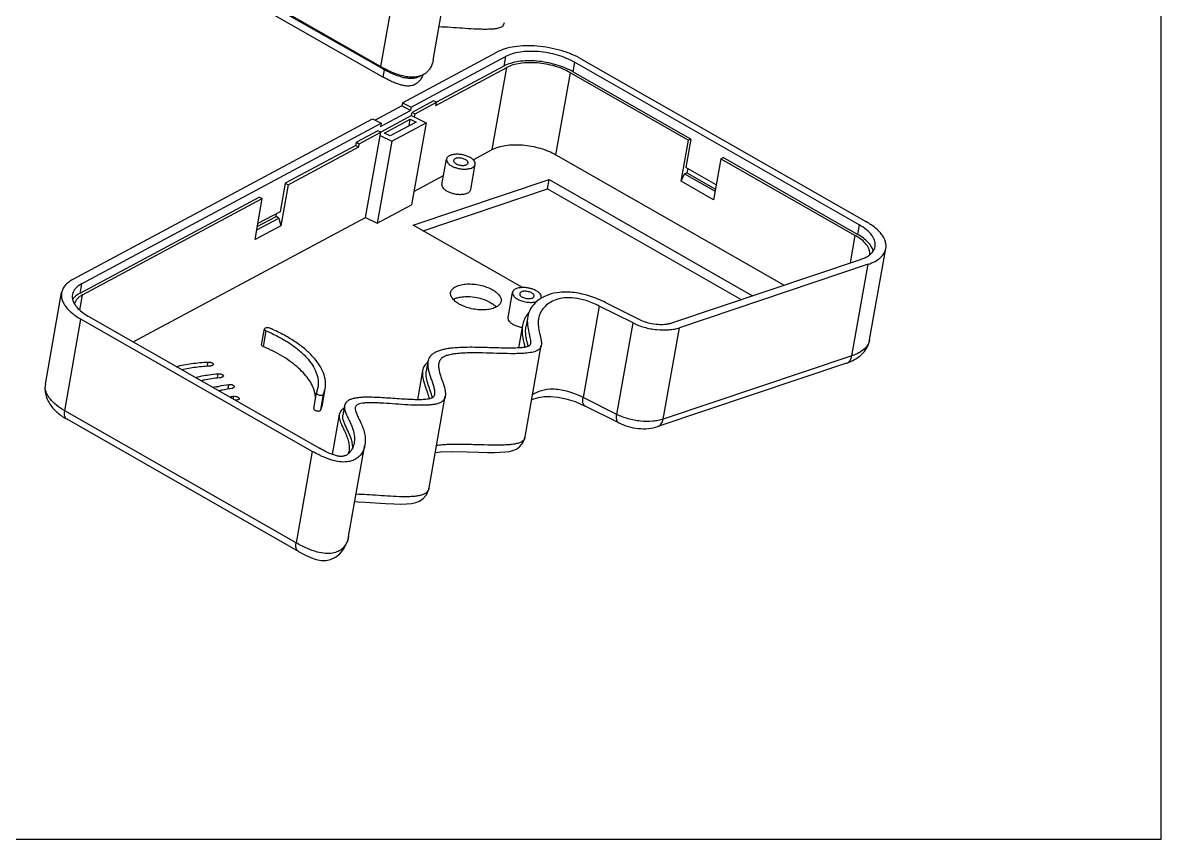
# Model space of a CAD drawing. Header units: millimetres. Extents: x 0 to 594, y 0 to 420.
# Drawn here: x 438.3 to 594, y 0 to 111.5 of the extents above; entities that cross this region are included whole.
import ezdxf

# ---------------------------------------------------------------- set-up
doc = ezdxf.new("R2010")
doc.units = ezdxf.units.MM
doc.header["$LTSCALE"] = 16.335
doc.layers.get('0').update_dxf_attribs({"linetype": 'CONTINUOUS'})

msp = doc.modelspace()

# ---------------------------------------------------------------- linework, layer by layer
at = {"color": 7, "linetype": 'Continuous'}
for p, q in [((594, 0), (594, 420)), ((487.253, 105.573), (455.619, 123.634)), ((455.869, 123.342), (487.504, 105.282)), ((455.967, 122.188), (487.601, 104.127)), ((494.446, 106.445), (496.13, 115.929)), ((488.937, 115.058), (487.253, 105.573)), ((490.238, 100.614), (503.154, 107.534)), ((491.431, 100.018), (504.348, 106.938)), ((504.348, 106.938), (504.118, 105.644)), ((513.766, 106.163), (513.536, 104.87)), ((552.717, 83.925), (513.766, 106.163)), ((514.746, 106.58), (553.697, 84.343)), ((487.504, 105.282), (487.53, 105.428)), ((487.601, 104.127), (487.78, 105.136)), ((494.824, 100.254), (504.516, 105.446)), ((504.118, 105.644), (494.892, 100.702)), ((502.526, 94.237), (504.516, 105.446)), ((511.219, 93.522), (513.209, 104.731)), ((513.209, 104.731), (529.339, 95.522)), ((529.666, 95.661), (513.536, 104.87)), ((490.162, 100.183), (486.511, 98.228)), ((490.238, 100.614), (490.162, 100.183)), ((491.355, 99.587), (490.162, 100.183)), ((490.238, 100.614), (491.431, 100.018)), ((491.431, 100.018), (491.355, 99.587)), ((494.503, 100.883), (491.571, 99.313)), ((491.969, 99.114), (494.901, 100.685)), ((494.901, 100.685), (494.503, 100.883)), ((494.824, 100.254), (494.901, 100.685)), ((445.147, 76.459), (486.134, 98.416)), ((486.134, 98.416), (487.327, 97.82)), ((487.251, 97.389), (491.355, 99.587)), ((491.495, 98.882), (487.27, 96.619)), ((487.789, 96.485), (491.306, 98.369)), ((491.145, 97.459), (491.306, 98.369)), ((491.306, 98.369), (492.102, 97.972)), ((491.495, 98.882), (491.571, 99.313)), ((491.495, 98.882), (493.484, 97.888)), ((491.571, 99.313), (491.969, 99.114)), ((491.893, 98.683), (491.969, 99.114)), ((446.341, 75.863), (487.327, 97.82)), ((486.881, 96.8), (483.95, 95.23)), ((484.347, 95.031), (487.279, 96.602)), ((485.212, 84.962), (487.279, 96.602)), ((487.279, 96.602), (486.881, 96.8)), ((487.327, 97.82), (487.251, 97.389)), ((492.102, 97.972), (488.584, 96.087)), ((488.793, 95.376), (493.484, 97.888)), ((493.484, 97.888), (491.494, 86.68)), ((483.873, 94.799), (483.95, 95.23)), ((483.95, 95.23), (484.347, 95.031)), ((484.271, 94.6), (484.347, 95.031)), ((488.793, 95.376), (486.803, 84.167)), ((487.202, 96.171), (488.793, 95.376)), ((488.584, 96.087), (487.789, 96.485)), ((528.344, 89.917), (529.339, 95.522)), ((529.666, 95.661), (528.977, 91.781)), ((529.666, 95.661), (529.339, 95.522)), ((483.873, 94.799), (474.199, 89.617)), ((474.597, 89.418), (484.271, 94.6)), ((483.873, 94.799), (484.271, 94.6)), ((499.912, 92.837), (502.526, 94.237)), ((511.219, 93.522), (542.431, 75.702)), ((495.649, 89.47), (496.261, 92.919)), ((499.587, 88.77), (500.2, 92.219)), ((533.787, 92.982), (532.792, 87.378)), ((533.787, 92.982), (534.114, 93.121)), ((533.787, 92.982), (552.161, 82.493)), ((552.487, 82.632), (534.114, 93.121)), ((491.817, 88.5), (495.861, 90.666)), ((528.344, 89.917), (528.824, 90.919)), ((528.824, 90.919), (529.151, 91.058)), ((528.824, 90.919), (532.998, 88.536)), ((533.151, 89.398), (528.977, 91.781)), ((529.251, 91.624), (529.151, 91.058)), ((529.151, 91.058), (533.05, 88.831)), ((474.199, 89.617), (473.51, 85.737)), ((474.597, 89.418), (473.602, 83.814)), ((474.199, 89.617), (474.597, 89.418)), ((491.723, 83.901), (510.299, 90.14)), ((493.065, 83.135), (510.069, 88.846)), ((510.069, 88.846), (510.299, 90.14)), ((510.069, 88.846), (536.551, 73.728)), ((510.299, 90.14), (538.122, 74.255)), ((532.792, 87.378), (528.344, 89.917)), ((470.682, 87.732), (446.111, 74.57)), ((446.509, 74.371), (471.079, 87.534)), ((470.084, 81.929), (471.079, 87.534)), ((470.682, 87.732), (471.079, 87.534)), ((473.51, 85.737), (470.471, 84.109)), ((486.803, 84.167), (491.494, 86.68)), ((453.444, 67.943), (485.212, 84.962)), ((470.318, 83.246), (473.357, 84.874)), ((470.399, 83.701), (472.96, 85.073)), ((472.96, 85.073), (473.032, 85.48)), ((473.357, 84.874), (472.96, 85.073)), ((473.357, 84.874), (473.602, 83.814)), ((485.212, 84.962), (486.803, 84.167)), ((473.602, 83.814), (470.084, 81.929)), ((506.657, 75.375), (491.723, 83.901)), ((552.717, 83.925), (552.487, 82.632)), ((551.495, 78.747), (552.161, 82.493)), ((554.127, 68.216), (556.347, 80.718)), ((527.088, 70.55), (552.9, 79.218)), ((553.923, 78.55), (528.111, 69.881)), ((551.703, 66.047), (553.923, 78.55)), ((446.341, 75.863), (446.111, 74.57)), ((441.415, 62.176), (443.634, 74.678)), ((446.135, 72.269), (446.509, 74.371)), ((504.679, 71.265), (505.291, 74.713)), ((518.033, 73.318), (522.651, 71.011)), ((517.154, 72.847), (514.934, 60.345)), ((521.771, 70.54), (517.154, 72.847)), ((444.064, 58.552), (446.284, 71.054)), ((477.918, 52.994), (446.284, 71.054)), ((447.264, 71.471), (478.898, 53.411)), ((506.652, 70.2), (506.106, 67.126)), ((507.374, 71.405), (507.144, 70.112)), ((519.552, 58.038), (521.771, 70.54)), ((470.983, 67.568), (471.366, 69.723)), ((471.224, 67.304), (471.606, 69.46)), ((525.891, 57.379), (528.111, 69.881)), ((507.008, 54.971), (509.228, 67.473)), ((551.703, 66.047), (525.891, 57.379)), ((463.565, 64.643), (463.662, 65.19)), ((493.002, 64.045), (492.292, 60.049)), ((493.724, 65.253), (493.495, 63.959)), ((550.976, 65.043), (525.165, 56.375)), ((464.968, 63.032), (465.069, 63.603)), ((466.397, 61.527), (466.506, 62.14)), ((478.112, 58.847), (478.494, 61.003)), ((478.501, 61.026), (478.495, 61.002)), ((478.693, 61.704), (478.501, 61.026)), ((479.09, 58.65), (479.472, 60.805)), ((479.295, 59.37), (479.677, 61.525)), ((479.472, 60.805), (479.677, 61.529)), ((467.116, 60.138), (467.182, 60.509)), ((479.09, 58.65), (479.295, 59.372)), ((482.323, 59.232), (482.094, 57.938)), ((493.885, 48.011), (496.104, 60.514)), ((519.552, 58.038), (514.934, 60.345)), ((519.83, 56.877), (515.213, 59.184)), ((475.699, 40.491), (444.064, 58.552)), ((481.601, 58.026), (480.634, 52.579)), ((476.014, 39.311), (444.38, 57.371)), ((477.918, 52.994), (475.699, 40.491)), ((482.891, 41.363), (485.111, 53.865)), ((0, 0), (594, 0))]:
    msp.add_line(p, q, dxfattribs=at)
for points in [[(507.907, 60.031), (508.092, 60.133), (508.834, 60.36), (509.642, 60.477), (510.527, 60.493), (511.503, 60.401), (512.588, 60.181), (513.846, 59.783), (515.213, 59.183)], [(494.741, 52.835), (495.426, 52.906), (496.98, 52.958), (499.105, 52.929), (500.69, 52.883), (501.878, 52.855), (502.826, 52.85), (503.61, 52.869), (504.277, 52.912), (504.856, 52.988), (505.36, 53.106), (505.842, 53.305), (506.315, 53.647), (506.706, 54.14), (506.947, 54.703), (507.009, 54.976)], [(493.091, 46.54), (493.523, 47.057), (493.805, 47.678), (493.886, 48.017)], [(483.737, 46.127), (484.182, 46.114), (485.167, 46.062), (487.908, 45.878)], [(487.908, 45.878), (489.092, 45.819), (490.039, 45.799), (490.822, 45.817), (491.491, 45.877), (492.061, 45.99), (492.576, 46.186), (493.091, 46.54)], [(476.014, 39.311), (476.806, 38.886), (477.657, 38.499), (478.429, 38.228), (479.129, 38.075), (479.768, 38.06), (480.427, 38.205), (481.076, 38.515), (481.669, 38.977), (482.248, 39.685), (482.711, 40.656), (482.892, 41.364)]]:
    msp.add_lwpolyline(points, dxfattribs=at)
for centre, radius, start, end in [((496.428, 121.641), 18.502, 240.27321, 240.95286), ((496.105, 121.06), 17.838, 240.9532, 241.37521), ((496.058, 120.263), 17.252, 240.27301, 241.00185), ((495.715, 120.343), 17.021, 241.37127, 242.12246), ((491.938, 106.627), 2.456, 304.12698, 306.04581), ((552.332, 82.137), 2.909, 306.9584, 307.42975), ((510.389, 69.383), 3.846, 144.58395, 146.30581), ((510.536, 69.275), 4.029, 138.69292, 144.53843), ((507.2, 74.021), 4.12, 260.53321, 261.73024), ((443.286, 61.846), 1.9, 169.98539, 182.14653), ((468.771, 45.128), 17.152, 103.52532, 104.86757), ((469.466, 46.424), 14.269, 99.20777, 101.38839), ((469.831, 46.854), 13.34, 99.22463, 100.44315), ((505.907, 55.165), 1.118, 344.11029, 350.00819), ((484.98, 64.99), 13.914, 244.66159, 244.80944), ((479.998, 53.439), 2.96, 345.0013, 349.94964), ((492.585, 48.241), 1.32, 343.79891, 350.00403)]:
    msp.add_arc(centre, radius, start, end, dxfattribs=at)
for points, knots in [([(504.147, 111.549), (504.132, 111.465), (504.088, 111.307), (503.961, 111.098), (503.765, 110.944), (503.498, 110.831), (503.146, 110.748), (502.694, 110.691), (502.142, 110.656), (501.504, 110.646), (500.798, 110.66), (499.769, 110.705), (498.432, 110.793), (496.832, 110.908), (495.768, 110.966), (495.249, 110.981)], [0, 0, 0, 0, 0.0277616, 0.0524169, 0.0774345, 0.1071539, 0.1450556, 0.1939723, 0.2541388, 0.3234625, 0.3999827, 0.4820428, 0.6560278, 0.8323931, 1, 1, 1, 1]), ([(514.746, 106.58), (514.317, 106.825), (513.391, 107.27), (511.904, 107.788), (510.316, 108.163), (508.696, 108.381), (507.11, 108.432), (505.625, 108.314), (504.301, 108.033), (503.504, 107.721), (503.154, 107.534)], [0, 0, 0, 0, 0.1233427, 0.2555584, 0.3925587, 0.5298888, 0.6630694, 0.7879364, 0.901016, 1, 1, 1, 1]), ([(513.766, 106.163), (513.417, 106.362), (512.665, 106.723), (511.456, 107.144), (510.167, 107.449), (508.85, 107.626), (507.562, 107.667), (506.355, 107.572), (505.279, 107.343), (504.632, 107.09), (504.348, 106.938)], [0, 0, 0, 0, 0.1233466, 0.2555581, 0.3925585, 0.5298886, 0.6630695, 0.7879364, 0.9010126, 1, 1, 1, 1]), ([(494.446, 106.445), (494.385, 106.097), (494.211, 105.581), (493.799, 104.994), (493.531, 104.748), (493.383, 104.641)], [0, 0, 0, 0, 0.495493, 0.7448062, 1, 1, 1, 1]), ([(513.536, 104.87), (513.187, 105.069), (512.435, 105.43), (511.227, 105.851), (509.937, 106.156), (508.621, 106.333), (507.332, 106.374), (506.125, 106.278), (505.05, 106.05), (504.402, 105.796), (504.118, 105.644)], [0, 0, 0, 0, 0.1233468, 0.2555581, 0.3925585, 0.5298886, 0.6630695, 0.7879364, 0.9010128, 1, 1, 1, 1]), ([(513.209, 104.731), (512.887, 104.914), (512.193, 105.248), (511.078, 105.636), (509.887, 105.918), (508.672, 106.081), (507.483, 106.119), (506.369, 106.031), (505.376, 105.82), (504.778, 105.586), (504.516, 105.446)], [0, 0, 0, 0, 0.1233468, 0.2555581, 0.3925585, 0.5298886, 0.6630695, 0.7879364, 0.9010128, 1, 1, 1, 1]), ([(493.042, 104.45), (492.977, 104.254), (492.807, 103.88), (492.486, 103.483), (492.178, 103.238), (491.932, 103.094), (491.675, 102.991), (491.41, 102.927), (491.134, 102.895), (490.831, 102.898), (490.48, 102.946), (490.059, 103.04), (489.557, 103.196), (488.972, 103.426), (488.307, 103.738), (487.844, 103.988), (487.601, 104.127)], [0, 0, 0, 0, 0.0968833, 0.1906611, 0.2363471, 0.2807335, 0.3235841, 0.365724, 0.4081566, 0.4536074, 0.5073035, 0.574013, 0.6556949, 0.7536259, 0.8684449, 1, 1, 1, 1]), ([(492.754, 104.307), (492.634, 104.23), (492.372, 104.097), (491.935, 103.976), (491.448, 103.925), (490.892, 103.958), (490.246, 104.087), (489.49, 104.323), (488.62, 104.686), (488.016, 104.996), (487.695, 105.174)], [0, 0, 0, 0, 0.0800088, 0.163146, 0.2521563, 0.3526153, 0.4735105, 0.6201668, 0.7948972, 1, 1, 1, 1]), ([(493.316, 104.594), (493.183, 104.504), (492.888, 104.344), (492.386, 104.184), (491.808, 104.107), (491.153, 104.123), (490.418, 104.242), (489.601, 104.472), (488.698, 104.824), (488.08, 105.126), (487.756, 105.297)], [0, 0, 0, 0, 0.0819919, 0.1705687, 0.2685864, 0.3789966, 0.5046842, 0.6483883, 0.8126848, 1, 1, 1, 1]), ([(499.403, 93.197), (499.256, 93.271), (498.939, 93.397), (498.439, 93.524), (497.924, 93.587), (497.431, 93.583), (496.99, 93.512), (496.675, 93.395), (496.481, 93.266), (496.372, 93.162), (496.296, 93.045), (496.269, 92.96), (496.261, 92.918)], [0, 0, 0, 0, 0.1430507, 0.2947833, 0.4470376, 0.5918507, 0.7220633, 0.8327509, 0.8804114, 0.9233939, 0.96271, 1, 1, 1, 1]), ([(502.526, 94.237), (502.788, 94.377), (503.386, 94.611), (504.379, 94.822), (505.493, 94.91), (506.682, 94.872), (507.897, 94.709), (509.088, 94.427), (510.203, 94.039), (510.897, 93.705), (511.219, 93.522)], [0, 0, 0, 0, 0.0989872, 0.2120629, 0.3369314, 0.4701115, 0.6074409, 0.744443, 0.8766533, 1, 1, 1, 1]), ([(496.261, 92.918), (496.254, 92.877), (496.25, 92.792), (496.29, 92.61), (496.432, 92.381), (496.704, 92.139), (496.931, 92.004), (497.058, 91.941)], [0, 0, 0, 0, 0.0926097, 0.1899613, 0.4117303, 0.6822177, 1, 1, 1, 1]), ([(497.058, 91.941), (497.205, 91.867), (497.522, 91.741), (498.022, 91.614), (498.536, 91.551), (499.03, 91.555), (499.47, 91.626), (499.785, 91.743), (499.98, 91.872), (500.088, 91.976), (500.164, 92.092), (500.192, 92.177), (500.2, 92.22)], [0, 0, 0, 0, 0.1430507, 0.2947833, 0.4470376, 0.5918507, 0.7220633, 0.8327509, 0.8804114, 0.9233939, 0.96271, 1, 1, 1, 1]), ([(497.246, 92.744), (497.238, 92.702), (497.249, 92.607), (497.331, 92.476), (497.467, 92.354), (497.581, 92.287), (497.644, 92.255)], [0, 0, 0, 0, 0.1887479, 0.4107809, 0.6818035, 1, 1, 1, 1]), ([(498.817, 92.883), (498.743, 92.92), (498.585, 92.983), (498.335, 93.046), (498.078, 93.078), (497.831, 93.076), (497.611, 93.04), (497.431, 92.973), (497.3, 92.877), (497.253, 92.787), (497.246, 92.744)], [0, 0, 0, 0, 0.1431334, 0.2950455, 0.4474113, 0.5923746, 0.7227321, 0.8335469, 0.923937, 1, 1, 1, 1]), ([(497.644, 92.255), (497.718, 92.218), (497.876, 92.155), (498.126, 92.092), (498.383, 92.06), (498.63, 92.062), (498.85, 92.097), (499.03, 92.165), (499.161, 92.261), (499.207, 92.351), (499.215, 92.394)], [0, 0, 0, 0, 0.1431334, 0.2950455, 0.4474113, 0.5923746, 0.7227321, 0.8335469, 0.923937, 1, 1, 1, 1]), ([(499.215, 92.394), (499.222, 92.435), (499.212, 92.531), (499.129, 92.662), (498.994, 92.784), (498.88, 92.851), (498.817, 92.883)], [0, 0, 0, 0, 0.1887479, 0.4107809, 0.6818035, 1, 1, 1, 1]), ([(500.2, 92.22), (500.207, 92.26), (500.21, 92.346), (500.17, 92.527), (500.028, 92.757), (499.757, 92.999), (499.53, 93.134), (499.403, 93.197)], [0, 0, 0, 0, 0.0926097, 0.1899613, 0.4117303, 0.6822177, 1, 1, 1, 1]), ([(495.649, 89.47), (495.642, 89.429), (495.638, 89.343), (495.678, 89.162), (495.82, 88.933), (496.091, 88.69), (496.318, 88.555), (496.445, 88.492)], [0, 0, 0, 0, 0.0926123, 0.1899434, 0.4117169, 0.6821165, 1, 1, 1, 1]), ([(496.445, 88.492), (496.593, 88.418), (496.909, 88.292), (497.409, 88.165), (497.924, 88.102), (498.417, 88.106), (498.857, 88.177), (499.172, 88.294), (499.367, 88.422), (499.475, 88.527), (499.552, 88.643), (499.58, 88.728), (499.587, 88.77)], [0, 0, 0, 0, 0.1430522, 0.2947309, 0.446989, 0.5917929, 0.722011, 0.8327132, 0.8803977, 0.9233818, 0.9627125, 1, 1, 1, 1]), ([(556.347, 80.718), (556.373, 80.867), (556.389, 81.179), (556.302, 81.652), (556.107, 82.129), (555.689, 82.79), (554.899, 83.582), (554.129, 84.096), (553.697, 84.343)], [0, 0, 0, 0, 0.0953304, 0.1947539, 0.3016889, 0.4185451, 0.6861467, 1, 1, 1, 1]), ([(554.611, 80.367), (554.5, 80.81), (554.062, 81.455), (553.268, 82.147), (552.763, 82.475), (552.487, 82.632)], [0, 0, 0, 0, 0.4324765, 0.6997572, 1, 1, 1, 1]), ([(554.87, 80.981), (554.891, 81.102), (554.904, 81.355), (554.833, 81.74), (554.675, 82.127), (554.336, 82.664), (553.693, 83.307), (553.068, 83.725), (552.717, 83.925)], [0, 0, 0, 0, 0.0953312, 0.1947546, 0.3016897, 0.4185424, 0.6861584, 1, 1, 1, 1]), ([(554.163, 79.885), (554.173, 79.994), (554.168, 80.221), (554.085, 80.563), (553.928, 80.905), (553.61, 81.378), (553.03, 81.944), (552.472, 82.315), (552.161, 82.493)], [0, 0, 0, 0, 0.0951741, 0.1952558, 0.3031249, 0.420753, 0.6885007, 1, 1, 1, 1]), ([(554.1, 79.827), (554.298, 79.979), (554.562, 80.24), (554.787, 80.657), (554.851, 80.873), (554.87, 80.981)], [0, 0, 0, 0, 0.5280843, 0.7680363, 1, 1, 1, 1]), ([(552.9, 79.218), (553.122, 79.293), (553.533, 79.459), (553.915, 79.687), (554.081, 79.813)], [0, 0, 0, 0, 0.5285719, 1, 1, 1, 1]), ([(553.923, 78.55), (554.246, 78.658), (554.839, 78.905), (555.592, 79.407), (556.044, 79.926), (556.262, 80.373), (556.326, 80.603), (556.347, 80.718)], [0, 0, 0, 0, 0.3010723, 0.5630137, 0.7911878, 0.8969493, 1, 1, 1, 1]), ([(445.147, 76.459), (444.944, 76.35), (444.571, 76.116), (444.108, 75.687), (443.783, 75.207), (443.666, 74.854), (443.634, 74.679)], [0, 0, 0, 0, 0.2867906, 0.5442421, 0.778597, 1, 1, 1, 1]), ([(446.341, 75.863), (446.175, 75.775), (445.873, 75.584), (445.496, 75.236), (445.232, 74.846), (445.137, 74.559), (445.111, 74.416)], [0, 0, 0, 0, 0.2867906, 0.5442421, 0.778597, 1, 1, 1, 1]), ([(496.838, 74.706), (496.851, 74.78), (496.9, 74.929), (497.034, 75.133), (497.224, 75.315), (497.564, 75.539), (498.116, 75.744), (498.886, 75.868), (499.75, 75.876), (500.649, 75.765), (501.525, 75.544), (502.078, 75.322), (502.336, 75.193)], [0, 0, 0, 0, 0.0372891, 0.0766162, 0.119608, 0.1672868, 0.277993, 0.4082152, 0.5530164, 0.7052819, 0.8569394, 1, 1, 1, 1]), ([(502.336, 75.193), (502.558, 75.082), (502.956, 74.847), (503.371, 74.476), (503.594, 74.16), (503.7, 73.931), (503.749, 73.703), (503.743, 73.553), (503.73, 73.482)], [0, 0, 0, 0, 0.3176323, 0.587736, 0.7044801, 0.8102415, 0.9074703, 1, 1, 1, 1]), ([(508.433, 74.992), (508.286, 75.066), (507.969, 75.192), (507.469, 75.319), (506.955, 75.382), (506.461, 75.378), (506.021, 75.307), (505.706, 75.189), (505.511, 75.061), (505.403, 74.957), (505.327, 74.84), (505.299, 74.755), (505.291, 74.713)], [0, 0, 0, 0, 0.1430507, 0.2947833, 0.4470376, 0.5918507, 0.7220633, 0.8327509, 0.8804114, 0.9233939, 0.96271, 1, 1, 1, 1]), ([(507.847, 74.678), (507.773, 74.715), (507.615, 74.778), (507.365, 74.841), (507.108, 74.873), (506.861, 74.871), (506.641, 74.835), (506.461, 74.768), (506.33, 74.672), (506.284, 74.582), (506.276, 74.539)], [0, 0, 0, 0, 0.1431334, 0.2950455, 0.4474113, 0.5923746, 0.7227321, 0.8335469, 0.923937, 1, 1, 1, 1]), ([(518.033, 73.318), (517.334, 73.667), (515.932, 74.251), (514.113, 74.666), (512.728, 74.762), (511.539, 74.722), (510.272, 74.467), (509.057, 73.883), (508.193, 73.14), (507.71, 72.428), (507.472, 71.843), (507.399, 71.55), (507.374, 71.405)], [0, 0, 0, 0, 0.1891542, 0.3663113, 0.4488521, 0.5248826, 0.6540666, 0.7586315, 0.8476242, 0.9271064, 0.9642684, 1, 1, 1, 1]), ([(509.23, 74.015), (509.237, 74.055), (509.24, 74.141), (509.201, 74.322), (509.059, 74.552), (508.787, 74.794), (508.56, 74.929), (508.433, 74.992)], [0, 0, 0, 0, 0.0926097, 0.1899613, 0.4117303, 0.6822177, 1, 1, 1, 1]), ([(443.634, 74.679), (443.608, 74.53), (443.592, 74.218), (443.679, 73.744), (443.874, 73.267), (444.173, 72.794), (444.57, 72.328), (445.25, 71.703), (445.852, 71.301), (446.284, 71.054)], [0, 0, 0, 0, 0.0952855, 0.1946586, 0.3015398, 0.4183328, 0.5464217, 0.6863105, 1, 1, 1, 1]), ([(445.111, 74.416), (445.093, 74.314), (445.078, 74.103), (445.135, 73.661), (445.273, 73.342), (445.392, 73.141)], [0, 0, 0, 0, 0.233552, 0.4743439, 1, 1, 1, 1]), ([(445.42, 74.077), (445.393, 74.051), (445.291, 73.948), (445.199, 73.834), (445.138, 73.744)], [0, 0, 0, 0, 0.2584278, 1, 1, 1, 1]), ([(446.509, 74.371), (446.365, 74.294), (446.1, 74.129), (445.766, 73.83), (445.523, 73.497), (445.424, 73.251), (445.394, 73.128)], [0, 0, 0, 0, 0.2853299, 0.5433194, 0.7786824, 1, 1, 1, 1]), ([(446.111, 74.57), (446.044, 74.534), (445.799, 74.393), (445.569, 74.222), (445.42, 74.077)], [0, 0, 0, 0, 0.2662876, 1, 1, 1, 1]), ([(498.232, 72.995), (498.01, 73.106), (497.613, 73.341), (497.198, 73.713), (496.975, 74.029), (496.869, 74.257), (496.819, 74.485), (496.826, 74.635), (496.838, 74.706)], [0, 0, 0, 0, 0.3176323, 0.587736, 0.7044801, 0.8102415, 0.9074703, 1, 1, 1, 1]), ([(497.195, 73.761), (497.339, 73.838), (497.666, 73.969), (498.209, 74.091), (498.818, 74.149), (499.698, 74.138), (500.798, 73.962), (501.642, 73.663), (502.03, 73.469)], [0, 0, 0, 0, 0.0984949, 0.2103953, 0.3337283, 0.4654964, 0.7390831, 1, 1, 1, 1]), ([(503.73, 73.482), (503.717, 73.408), (503.668, 73.259), (503.535, 73.056), (503.345, 72.873), (503.004, 72.649), (502.453, 72.444), (501.683, 72.32), (500.819, 72.313), (499.919, 72.423), (499.044, 72.645), (498.49, 72.866), (498.232, 72.995)], [0, 0, 0, 0, 0.0372891, 0.0766162, 0.119608, 0.1672868, 0.277993, 0.4082152, 0.5530164, 0.7052819, 0.8569394, 1, 1, 1, 1]), ([(502.03, 73.469), (502.239, 73.364), (502.617, 73.143), (502.949, 72.856), (503.082, 72.704)], [0, 0, 0, 0, 0.5371845, 1, 1, 1, 1]), ([(505.291, 74.713), (505.284, 74.672), (505.281, 74.586), (505.321, 74.405), (505.463, 74.176), (505.734, 73.934), (505.961, 73.799), (506.088, 73.736)], [0, 0, 0, 0, 0.0926097, 0.1899613, 0.4117303, 0.6822177, 1, 1, 1, 1]), ([(506.088, 73.736), (506.288, 73.636), (506.723, 73.476), (507.399, 73.351), (508.059, 73.341), (508.478, 73.419), (508.662, 73.485)], [0, 0, 0, 0, 0.2540504, 0.5219338, 0.7782207, 1, 1, 1, 1]), ([(506.276, 74.539), (506.269, 74.497), (506.279, 74.402), (506.361, 74.27), (506.497, 74.149), (506.611, 74.081), (506.674, 74.05)], [0, 0, 0, 0, 0.1887479, 0.4107809, 0.6818035, 1, 1, 1, 1]), ([(506.674, 74.05), (506.748, 74.013), (506.906, 73.95), (507.156, 73.886), (507.413, 73.855), (507.66, 73.857), (507.88, 73.892), (508.06, 73.96), (508.191, 74.056), (508.238, 74.146), (508.245, 74.189)], [0, 0, 0, 0, 0.1431334, 0.2950455, 0.4474113, 0.5923746, 0.7227321, 0.8335469, 0.923937, 1, 1, 1, 1]), ([(508.245, 74.189), (508.253, 74.23), (508.242, 74.326), (508.16, 74.457), (508.024, 74.579), (507.91, 74.646), (507.847, 74.678)], [0, 0, 0, 0, 0.1887479, 0.4107809, 0.6818035, 1, 1, 1, 1]), ([(517.154, 72.847), (516.573, 73.137), (515.47, 73.602), (513.854, 73.978), (512.447, 74.016), (511.258, 73.771), (510.297, 73.302), (509.569, 72.671), (509.074, 71.939), (508.896, 71.401), (508.849, 71.137)], [0, 0, 0, 0, 0.1986215, 0.3648042, 0.5052036, 0.6260585, 0.7327055, 0.8291202, 0.9177722, 1, 1, 1, 1]), ([(509.189, 73.889), (509.194, 73.9), (509.212, 73.94), (509.224, 73.982), (509.23, 74.015)], [0, 0, 0, 0, 0.2534783, 1, 1, 1, 1]), ([(445.392, 73.141), (445.414, 73.104), (445.511, 72.95), (445.621, 72.805), (445.71, 72.701)], [0, 0, 0, 0, 0.2401848, 1, 1, 1, 1]), ([(445.71, 72.701), (445.911, 72.465), (446.401, 72.012), (446.957, 71.647), (447.264, 71.471)], [0, 0, 0, 0, 0.4666077, 1, 1, 1, 1]), ([(504.679, 71.265), (504.672, 71.224), (504.668, 71.138), (504.708, 70.957), (504.85, 70.728), (505.121, 70.485), (505.349, 70.35), (505.476, 70.287)], [0, 0, 0, 0, 0.0926123, 0.1899434, 0.4117169, 0.6821165, 1, 1, 1, 1]), ([(505.476, 70.287), (505.635, 70.207), (505.978, 70.073), (506.336, 69.988), (506.522, 69.957)], [0, 0, 0, 0, 0.4854249, 1, 1, 1, 1]), ([(506.652, 70.2), (506.602, 69.921), (506.574, 69.365), (506.675, 68.573), (506.836, 67.867), (506.944, 67.424), (506.984, 67.216)], [0, 0, 0, 0, 0.2813273, 0.5472485, 0.7905967, 1, 1, 1, 1]), ([(507.189, 71.517), (507.052, 71.312), (506.825, 70.889), (506.692, 70.427), (506.652, 70.2)], [0, 0, 0, 0, 0.5163033, 1, 1, 1, 1]), ([(507.442, 67.337), (507.399, 67.538), (507.294, 67.961), (507.151, 68.627), (507.069, 69.355), (507.099, 69.859), (507.144, 70.112)], [0, 0, 0, 0, 0.2197421, 0.464839, 0.7265635, 1, 1, 1, 1]), ([(507.374, 71.405), (507.307, 71.032), (507.306, 70.291), (507.484, 69.422), (507.637, 68.794), (507.725, 68.389), (507.772, 68.042), (507.767, 67.83), (507.751, 67.739)], [0, 0, 0, 0, 0.3066313, 0.5898289, 0.7168584, 0.8297651, 0.9251625, 1, 1, 1, 1]), ([(508.849, 71.137), (508.818, 70.965), (508.788, 70.619), (508.827, 69.94), (508.963, 69.289), (509.112, 68.669), (509.204, 68.241), (509.257, 67.845), (509.249, 67.59), (509.228, 67.473)], [0, 0, 0, 0, 0.1408474, 0.2795386, 0.5496534, 0.6771759, 0.7959607, 0.9037085, 1, 1, 1, 1]), ([(521.771, 70.54), (522.262, 70.295), (523.326, 69.901), (524.986, 69.586), (526.383, 69.553), (527.418, 69.688), (527.891, 69.807), (528.111, 69.881)], [0, 0, 0, 0, 0.2527722, 0.5195494, 0.7758776, 0.8931634, 1, 1, 1, 1]), ([(522.651, 71.011), (522.994, 70.84), (523.739, 70.564), (524.901, 70.344), (525.879, 70.321), (526.604, 70.415), (526.935, 70.498), (527.088, 70.55)], [0, 0, 0, 0, 0.2527562, 0.5195491, 0.7758919, 0.8931397, 1, 1, 1, 1]), ([(471.366, 69.723), (471.362, 69.7), (471.368, 69.655), (471.404, 69.596), (471.478, 69.523), (471.552, 69.483), (471.606, 69.46)], [0, 0, 0, 0, 0.1833362, 0.3449454, 0.5357267, 1, 1, 1, 1]), ([(472.109, 69.812), (472.034, 69.844), (471.914, 69.877), (471.75, 69.891), (471.574, 69.886), (471.384, 69.825), (471.366, 69.723)], [0, 0, 0, 0, 0.3084522, 0.4642031, 0.6107211, 1, 1, 1, 1]), ([(471.606, 69.46), (472.176, 69.216), (473.261, 68.702), (474.759, 67.825), (476.054, 66.878), (477.121, 65.879), (477.941, 64.845), (478.496, 63.791), (478.77, 62.734), (478.751, 62.033), (478.693, 61.704)], [0, 0, 0, 0, 0.1655882, 0.320856, 0.4639774, 0.5940399, 0.7108813, 0.8155086, 0.9104613, 1, 1, 1, 1]), ([(479.678, 61.529), (479.74, 61.881), (479.759, 62.629), (479.467, 63.758), (478.875, 64.884), (477.999, 65.988), (476.859, 67.055), (475.476, 68.066), (473.876, 69.004), (472.717, 69.552), (472.109, 69.812)], [0, 0, 0, 0, 0.0895387, 0.1844914, 0.2891187, 0.4059601, 0.5360226, 0.679144, 0.8344118, 1, 1, 1, 1]), ([(470.983, 67.568), (470.979, 67.545), (470.985, 67.499), (471.021, 67.441), (471.095, 67.368), (471.17, 67.327), (471.224, 67.304)], [0, 0, 0, 0, 0.1834175, 0.3449627, 0.5355629, 1, 1, 1, 1]), ([(478.274, 60.958), (478.21, 61.252), (478.007, 61.852), (477.524, 62.719), (476.86, 63.574), (476.024, 64.407), (475.027, 65.209), (473.455, 66.253), (472.144, 66.911), (471.224, 67.304)], [0, 0, 0, 0, 0.0921883, 0.1924961, 0.3024057, 0.4226027, 0.5531185, 0.6934928, 1, 1, 1, 1]), ([(507.751, 67.739), (507.743, 67.69), (507.72, 67.604), (507.663, 67.492), (507.584, 67.411), (507.478, 67.348), (507.333, 67.294), (507.132, 67.241), (506.865, 67.195), (506.381, 67.138), (505.634, 67.099), (504.601, 67.095), (503.423, 67.119), (502.144, 67.159), (500.808, 67.197), (499.455, 67.215), (498.125, 67.189), (497.049, 67.109), (496.231, 66.988), (495.662, 66.867), (495.134, 66.706), (494.666, 66.496), (494.277, 66.24), (493.992, 65.934), (493.81, 65.601), (493.745, 65.368), (493.724, 65.253)], [0, 0, 0, 0, 0.009805, 0.0176992, 0.024717, 0.0322244, 0.0420037, 0.0555824, 0.0736036, 0.0960832, 0.1528746, 0.2227122, 0.3021594, 0.3882085, 0.4781089, 0.5689367, 0.6581275, 0.7435733, 0.784154, 0.8229516, 0.8597025, 0.8940893, 0.9250218, 0.9520783, 0.976679, 1, 1, 1, 1]), ([(509.228, 67.473), (509.214, 67.396), (509.172, 67.245), (509.05, 67.037), (508.862, 66.859), (508.609, 66.716), (508.295, 66.602), (507.77, 66.474), (507.342, 66.424), (507.041, 66.398)], [0, 0, 0, 0, 0.0894271, 0.1780416, 0.2729651, 0.3818045, 0.5085098, 0.6541093, 1, 1, 1, 1]), ([(550.976, 65.043), (551.357, 65.171), (552.086, 65.484), (553.051, 66.171), (553.665, 66.939), (553.991, 67.645), (554.093, 68.023), (554.127, 68.216)], [0, 0, 0, 0, 0.2565346, 0.5044033, 0.750982, 0.8748448, 1, 1, 1, 1]), ([(554.127, 68.216), (554.106, 68.101), (554.043, 67.871), (553.824, 67.424), (553.372, 66.905), (552.62, 66.403), (552.027, 66.156), (551.703, 66.047)], [0, 0, 0, 0, 0.1030508, 0.2088122, 0.4369861, 0.6989275, 1, 1, 1, 1]), ([(507.041, 66.398), (506.791, 66.377), (506.264, 66.348), (505.128, 66.331), (503.595, 66.363), (501.695, 66.426), (500.098, 66.457), (498.866, 66.435), (498.02, 66.388), (497.254, 66.304), (496.584, 66.173), (496.029, 65.991), (495.654, 65.773), (495.444, 65.556), (495.291, 65.328), (495.227, 65.131), (495.204, 64.998)], [0, 0, 0, 0, 0.0608445, 0.1276859, 0.2748084, 0.4318389, 0.5877044, 0.6613362, 0.7301063, 0.7926422, 0.8477759, 0.8947587, 0.9337733, 0.9510044, 0.9674376, 1, 1, 1, 1]), ([(550.976, 65.043), (551.068, 65.074), (551.246, 65.17), (551.462, 65.399), (551.62, 65.699), (551.682, 65.927), (551.703, 66.047)], [0, 0, 0, 0, 0.2229807, 0.4589403, 0.7169372, 1, 1, 1, 1]), ([(459.321, 64.593), (460.007, 64.76), (461.448, 65.025), (462.907, 65.154), (463.662, 65.19)], [0, 0, 0, 0, 0.4826194, 1, 1, 1, 1]), ([(460.076, 64.162), (460.707, 64.31), (462.028, 64.544), (463.365, 64.658), (464.056, 64.689)], [0, 0, 0, 0, 0.4833892, 1, 1, 1, 1]), ([(463.662, 65.19), (463.746, 65.199), (463.877, 65.193), (464.044, 65.155), (464.16, 65.112), (464.258, 65.057), (464.331, 64.994), (464.376, 64.926), (464.383, 64.876), (464.379, 64.854)], [0, 0, 0, 0, 0.2940408, 0.4465165, 0.591655, 0.7222821, 0.8333603, 0.9238885, 1, 1, 1, 1]), ([(464.379, 64.854), (464.375, 64.831), (464.353, 64.79), (464.298, 64.747), (464.201, 64.704), (464.116, 64.692), (464.056, 64.689)], [0, 0, 0, 0, 0.1827872, 0.3442252, 0.5350297, 1, 1, 1, 1]), ([(493.002, 64.045), (492.942, 63.707), (493.008, 62.992), (493.309, 61.994), (493.606, 61.188), (493.796, 60.576), (493.864, 60.288), (493.888, 60.151)], [0, 0, 0, 0, 0.2560229, 0.5216035, 0.7791879, 0.8960975, 1, 1, 1, 1]), ([(493.71, 65.176), (493.607, 65.099), (493.423, 64.934), (493.151, 64.567), (493.038, 64.251), (493.002, 64.045)], [0, 0, 0, 0, 0.2830511, 0.5385458, 1, 1, 1, 1]), ([(494.34, 60.305), (494.309, 60.444), (494.23, 60.73), (494.035, 61.323), (493.758, 62.084), (493.492, 63.007), (493.441, 63.657), (493.495, 63.959)], [0, 0, 0, 0, 0.1129811, 0.2355, 0.4957462, 0.7556364, 1, 1, 1, 1]), ([(493.724, 65.253), (493.69, 65.057), (493.687, 64.644), (493.84, 63.82), (494.12, 63.019), (494.394, 62.236), (494.534, 61.77), (494.609, 61.421), (494.651, 61.125), (494.65, 60.909), (494.627, 60.778)], [0, 0, 0, 0, 0.1296762, 0.2647963, 0.5451747, 0.6807019, 0.8051302, 0.8613909, 0.9128508, 1, 1, 1, 1]), ([(495.204, 64.998), (495.174, 64.832), (495.171, 64.47), (495.274, 63.917), (495.445, 63.338), (495.652, 62.744), (495.858, 62.152), (496.03, 61.577), (496.135, 61.033), (496.133, 60.677), (496.104, 60.514)], [0, 0, 0, 0, 0.1098724, 0.2320052, 0.3644816, 0.5025216, 0.640271, 0.7718535, 0.8924255, 1, 1, 1, 1]), ([(461.937, 63.101), (462.051, 63.129), (462.518, 63.239), (462.989, 63.329), (463.346, 63.388)], [0, 0, 0, 0, 0.2443415, 1, 1, 1, 1]), ([(462.692, 62.669), (462.912, 62.721), (463.83, 62.917), (464.763, 63.041), (465.474, 63.103)], [0, 0, 0, 0, 0.2398021, 1, 1, 1, 1]), ([(463.346, 63.388), (463.486, 63.412), (464.058, 63.5), (464.634, 63.566), (465.069, 63.603)], [0, 0, 0, 0, 0.2448479, 1, 1, 1, 1]), ([(465.069, 63.603), (465.153, 63.61), (465.281, 63.602), (465.443, 63.562), (465.555, 63.518), (465.649, 63.464), (465.719, 63.402), (465.762, 63.336), (465.768, 63.287), (465.764, 63.266)], [0, 0, 0, 0, 0.2975384, 0.4498779, 0.5941493, 0.7236248, 0.8337332, 0.9238105, 1, 1, 1, 1]), ([(465.764, 63.266), (465.76, 63.244), (465.737, 63.199), (465.671, 63.151), (465.58, 63.117), (465.511, 63.106), (465.474, 63.103)], [0, 0, 0, 0, 0.1863732, 0.4079373, 0.6803671, 1, 1, 1, 1]), ([(441.415, 62.176), (441.372, 61.934), (441.338, 61.441), (441.447, 60.711), (441.693, 60.019), (442.185, 59.161), (443.063, 58.218), (443.918, 57.635), (444.38, 57.371)], [0, 0, 0, 0, 0.1226025, 0.2441788, 0.3655499, 0.4868817, 0.7349797, 1, 1, 1, 1]), ([(444.064, 58.552), (443.677, 58.773), (442.978, 59.233), (442.238, 59.926), (441.809, 60.506), (441.58, 60.928), (441.434, 61.351), (441.392, 61.636), (441.387, 61.775)], [0, 0, 0, 0, 0.307096, 0.5746346, 0.6934236, 0.8029076, 0.9044044, 1, 1, 1, 1]), ([(464.76, 61.805), (464.9, 61.838), (465.478, 61.97), (466.062, 62.075), (466.506, 62.14)], [0, 0, 0, 0, 0.2435703, 1, 1, 1, 1]), ([(465.124, 61.277), (465.274, 61.315), (465.892, 61.464), (466.519, 61.579), (466.996, 61.649)], [0, 0, 0, 0, 0.242458, 1, 1, 1, 1]), ([(466.506, 62.14), (466.591, 62.152), (466.724, 62.149), (466.895, 62.112), (467.015, 62.069), (467.116, 62.014), (467.193, 61.95), (467.241, 61.881), (467.247, 61.829), (467.243, 61.807)], [0, 0, 0, 0, 0.2905666, 0.4431641, 0.5891972, 0.7209382, 0.8329554, 0.9239454, 1, 1, 1, 1]), ([(467.243, 61.807), (467.24, 61.788), (467.221, 61.747), (467.165, 61.701), (467.088, 61.667), (467.028, 61.654), (466.996, 61.649)], [0, 0, 0, 0, 0.1918395, 0.414692, 0.6844138, 1, 1, 1, 1]), ([(478.363, 60.176), (478.363, 60.241), (478.354, 60.503), (478.316, 60.764), (478.274, 60.958)], [0, 0, 0, 0, 0.2461033, 1, 1, 1, 1]), ([(478.494, 61.002), (478.492, 60.986), (478.493, 60.953), (478.514, 60.904), (478.551, 60.856), (478.625, 60.792), (478.749, 60.727), (478.921, 60.676), (479.102, 60.657), (479.246, 60.668), (479.345, 60.697), (479.417, 60.731), (479.46, 60.773), (479.472, 60.805)], [0, 0, 0, 0, 0.0397364, 0.0838048, 0.1347933, 0.1935977, 0.3325639, 0.4902543, 0.6501052, 0.7949816, 0.8576388, 0.9124956, 1, 1, 1, 1]), ([(494.627, 60.778), (494.609, 60.676), (494.551, 60.492), (494.347, 60.284), (494.109, 60.196), (493.859, 60.141), (493.589, 60.101), (493.26, 60.072), (492.719, 60.045), (491.94, 60.047), (490.913, 60.088), (489.8, 60.157), (488.647, 60.239), (487.491, 60.318), (486.363, 60.376), (485.451, 60.395), (484.75, 60.373), (484.247, 60.335), (483.759, 60.264), (483.301, 60.152), (482.902, 59.984), (482.594, 59.765), (482.401, 59.507), (482.339, 59.321), (482.323, 59.232)], [0, 0, 0, 0, 0.0236957, 0.042776, 0.0646615, 0.080871, 0.1017386, 0.1271232, 0.1566084, 0.2260113, 0.3059493, 0.3924082, 0.4818976, 0.5713765, 0.6583347, 0.74105, 0.7806754, 0.8192395, 0.8569556, 0.8935598, 0.9272105, 0.9557789, 0.9792947, 1, 1, 1, 1]), ([(514.934, 60.345), (514.217, 60.703), (512.87, 61.248), (510.909, 61.564), (509.289, 61.378), (508.391, 60.966), (508.026, 60.713)], [0, 0, 0, 0, 0.3324856, 0.5984635, 0.8157866, 1, 1, 1, 1]), ([(467.182, 60.509), (467.268, 60.523), (467.402, 60.52), (467.574, 60.485), (467.696, 60.442), (467.8, 60.387), (467.878, 60.323), (467.926, 60.253), (467.933, 60.2), (467.929, 60.178)], [0, 0, 0, 0, 0.2888031, 0.4414427, 0.5878987, 0.7202041, 0.8327068, 0.9239471, 1, 1, 1, 1]), ([(467.929, 60.178), (467.926, 60.159), (467.908, 60.12), (467.854, 60.074), (467.78, 60.04), (467.723, 60.027), (467.692, 60.022)], [0, 0, 0, 0, 0.1932264, 0.4164715, 0.6855477, 1, 1, 1, 1]), ([(482.323, 59.232), (482.291, 59.049), (482.32, 58.759), (482.432, 58.393), (482.584, 58.008), (482.818, 57.515), (483.113, 56.902), (483.389, 56.254), (483.602, 55.571), (483.707, 54.854), (483.677, 54.367), (483.634, 54.127)], [0, 0, 0, 0, 0.103785, 0.1579551, 0.2146582, 0.3354481, 0.4637471, 0.5959253, 0.7293381, 0.8636259, 1, 1, 1, 1]), ([(493.635, 59.308), (493.148, 59.283), (492.12, 59.286), (490.54, 59.366), (488.918, 59.481), (487.59, 59.572), (486.59, 59.618), (485.919, 59.632), (485.322, 59.621), (484.81, 59.58), (484.397, 59.504), (484.083, 59.384), (483.874, 59.201), (483.814, 59.044), (483.8, 58.968)], [0, 0, 0, 0, 0.144828, 0.3052173, 0.4700716, 0.6279995, 0.7008129, 0.7676695, 0.8272421, 0.8783213, 0.9199641, 0.9520021, 0.9770342, 1, 1, 1, 1]), ([(496.104, 60.514), (496.089, 60.425), (496.04, 60.25), (495.903, 60.009), (495.696, 59.801), (495.416, 59.631), (495.062, 59.503), (494.641, 59.408), (494.157, 59.343), (493.815, 59.318), (493.635, 59.308)], [0, 0, 0, 0, 0.0909755, 0.1811192, 0.2763547, 0.3836293, 0.5089479, 0.654056, 0.8182837, 1, 1, 1, 1]), ([(515.213, 59.184), (515.179, 59.201), (515.113, 59.246), (515.017, 59.359), (514.939, 59.533), (514.895, 59.77), (514.892, 60.047), (514.916, 60.242), (514.934, 60.345)], [0, 0, 0, 0, 0.0905143, 0.1860842, 0.3469091, 0.535671, 0.7544104, 1, 1, 1, 1]), ([(444.38, 57.371), (444.305, 57.414), (444.168, 57.546), (444.053, 57.826), (444.016, 58.172), (444.041, 58.421), (444.064, 58.552)], [0, 0, 0, 0, 0.1987207, 0.4243344, 0.6910509, 1, 1, 1, 1]), ([(478.111, 58.846), (478.109, 58.831), (478.11, 58.798), (478.131, 58.748), (478.168, 58.701), (478.242, 58.637), (478.366, 58.572), (478.538, 58.521), (478.719, 58.501), (478.863, 58.512), (478.962, 58.541), (479.034, 58.576), (479.077, 58.618), (479.09, 58.65)], [0, 0, 0, 0, 0.0397355, 0.083759, 0.134681, 0.1934675, 0.332384, 0.490087, 0.6499925, 0.7949426, 0.8575958, 0.9124515, 1, 1, 1, 1]), ([(481.601, 58.026), (481.566, 57.827), (481.596, 57.514), (481.716, 57.124), (481.871, 56.728), (482.107, 56.23), (482.401, 55.62), (482.673, 54.984), (482.881, 54.318), (482.983, 53.624), (482.954, 53.154), (482.913, 52.923)], [0, 0, 0, 0, 0.1132887, 0.170361, 0.2289736, 0.3513183, 0.4789937, 0.6088142, 0.7385718, 0.8684471, 1, 1, 1, 1]), ([(482.245, 58.855), (482.15, 58.8), (481.98, 58.684), (481.784, 58.473), (481.658, 58.252), (481.614, 58.1), (481.601, 58.026)], [0, 0, 0, 0, 0.3046048, 0.565225, 0.7926175, 1, 1, 1, 1]), ([(483.454, 53.505), (483.449, 53.717), (483.399, 54.14), (483.231, 54.753), (483.004, 55.338), (482.746, 55.896), (482.488, 56.428), (482.259, 56.937), (482.09, 57.432), (482.065, 57.777), (482.094, 57.938)], [0, 0, 0, 0, 0.1361683, 0.2713264, 0.4057763, 0.5379561, 0.6651962, 0.7846666, 0.8950399, 1, 1, 1, 1]), ([(483.8, 58.968), (483.777, 58.835), (483.804, 58.613), (483.894, 58.321), (484.033, 57.968), (484.261, 57.489), (484.56, 56.869), (484.848, 56.189), (485.077, 55.452), (485.192, 54.666), (485.158, 54.13), (485.111, 53.865)], [0, 0, 0, 0, 0.0755329, 0.1210944, 0.1719539, 0.2877651, 0.4180826, 0.5575331, 0.7018448, 0.8491947, 1, 1, 1, 1]), ([(519.83, 56.877), (519.796, 56.894), (519.73, 56.939), (519.635, 57.052), (519.556, 57.226), (519.512, 57.463), (519.509, 57.74), (519.533, 57.936), (519.552, 58.038)], [0, 0, 0, 0, 0.0905261, 0.1860797, 0.346965, 0.5357014, 0.7542675, 1, 1, 1, 1]), ([(525.891, 57.379), (525.671, 57.305), (525.198, 57.186), (524.163, 57.051), (522.766, 57.084), (521.107, 57.399), (520.042, 57.793), (519.552, 58.038)], [0, 0, 0, 0, 0.1068366, 0.2241224, 0.4804506, 0.7472278, 1, 1, 1, 1]), ([(519.83, 56.877), (520.24, 56.672), (521.117, 56.344), (522.49, 56.088), (523.863, 56.068), (524.752, 56.236), (525.165, 56.375)], [0, 0, 0, 0, 0.2511043, 0.5094154, 0.7617392, 1, 1, 1, 1]), ([(525.165, 56.375), (525.256, 56.405), (525.434, 56.502), (525.65, 56.731), (525.808, 57.031), (525.87, 57.258), (525.891, 57.379)], [0, 0, 0, 0, 0.2229807, 0.4589403, 0.7169372, 1, 1, 1, 1]), ([(506.983, 54.859), (506.952, 54.75), (506.874, 54.59), (506.709, 54.417), (506.548, 54.301), (506.352, 54.202), (506.029, 54.083), (505.546, 53.975), (504.884, 53.894), (504.127, 53.849), (503.289, 53.833), (502.058, 53.842), (500.44, 53.892), (498.488, 53.95), (496.894, 53.949), (495.71, 53.879), (495.164, 53.814), (494.906, 53.771)], [0, 0, 0, 0, 0.0272548, 0.0416377, 0.0573552, 0.0749119, 0.0945262, 0.1401353, 0.1940245, 0.2553819, 0.3231367, 0.3960926, 0.5525344, 0.7139081, 0.8673282, 0.9370026, 1, 1, 1, 1]), ([(479.025, 52.414), (478.936, 52.456), (478.561, 52.639), (478.194, 52.836), (477.918, 52.994)], [0, 0, 0, 0, 0.2373118, 1, 1, 1, 1]), ([(482.808, 52.634), (482.715, 52.563), (482.571, 52.471), (482.369, 52.385), (482.232, 52.342), (482.112, 52.318), (481.989, 52.299), (481.841, 52.29), (481.667, 52.302), (481.476, 52.336), (481.26, 52.383), (480.993, 52.455), (480.522, 52.611), (479.807, 52.917), (479.221, 53.227), (478.898, 53.411)], [0, 0, 0, 0, 0.0831035, 0.1208318, 0.1557188, 0.1851328, 0.2081319, 0.2442248, 0.2903901, 0.3318477, 0.3820823, 0.4474848, 0.5286874, 0.7356695, 1, 1, 1, 1]), ([(485.111, 53.865), (485.071, 53.641), (484.949, 53.2), (484.62, 52.592), (484.127, 52.076), (483.457, 51.7), (482.607, 51.513), (481.577, 51.55), (480.36, 51.84), (479.513, 52.185), (479.058, 52.399)], [0, 0, 0, 0, 0.0925155, 0.1848781, 0.2788591, 0.3791239, 0.4929379, 0.6288307, 0.7952551, 1, 1, 1, 1]), ([(483.634, 54.127), (483.582, 53.831), (483.44, 53.398), (483.115, 52.914), (482.914, 52.717), (482.808, 52.634)], [0, 0, 0, 0, 0.5198704, 0.7674058, 1, 1, 1, 1]), ([(493.852, 47.872), (493.823, 47.771), (493.734, 47.57), (493.502, 47.311), (493.165, 47.11), (492.729, 46.968), (492.202, 46.869), (491.593, 46.81), (490.915, 46.784), (489.912, 46.787), (488.585, 46.847), (486.972, 46.958), (485.41, 47.068), (484.395, 47.117), (483.914, 47.124)], [0, 0, 0, 0, 0.0306693, 0.0626507, 0.0992112, 0.1431432, 0.1950574, 0.2544414, 0.3203651, 0.3916945, 0.5455341, 0.7054552, 0.8605743, 1, 1, 1, 1]), ([(476.014, 39.311), (475.939, 39.354), (475.803, 39.485), (475.687, 39.766), (475.65, 40.112), (475.675, 40.361), (475.699, 40.491)], [0, 0, 0, 0, 0.1987273, 0.4242876, 0.691158, 1, 1, 1, 1]), ([(482.77, 40.884), (482.698, 40.669), (482.507, 40.251), (482.062, 39.705), (481.442, 39.286), (480.643, 39.042), (479.665, 39.013), (478.502, 39.228), (477.144, 39.721), (476.203, 40.204), (475.699, 40.491)], [0, 0, 0, 0, 0.0833133, 0.1673968, 0.255709, 0.3542341, 0.4704795, 0.6121624, 0.7864826, 1, 1, 1, 1])]:
    msp.add_open_spline(points, degree=3, knots=knots, dxfattribs=at)
msp.add_open_spline([(482.891, 41.363), (482.863, 41.201), (482.822, 41.04), (482.77, 40.884)], degree=3, dxfattribs=at)

doc.saveas('drawing.dxf')
